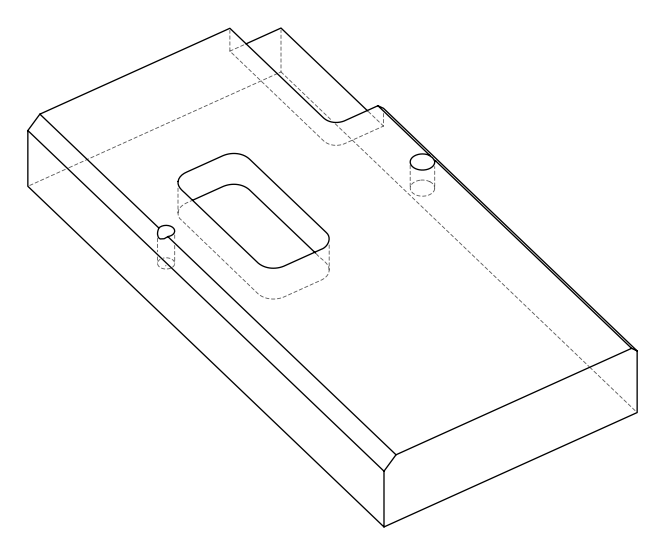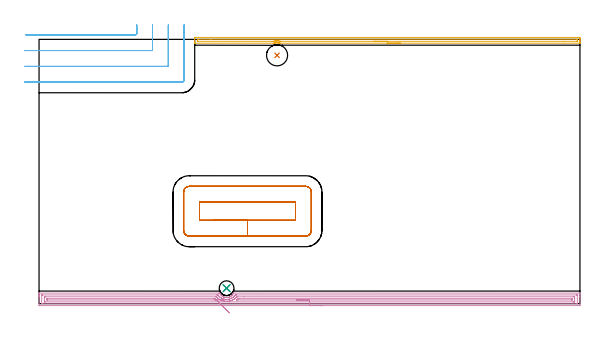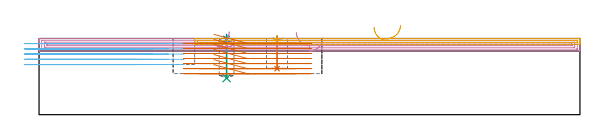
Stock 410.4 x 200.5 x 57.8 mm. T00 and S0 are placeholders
(PLAN: 7 operations, 4 tool changes, 31.2 min)
(1 INDEXABLE_INSERT_DRILL_BLIND_HOLE_FROM_SOLID | STEP1POCKET | NXT0302_003 | 0.1 min | 4557 mm3)
(2 SPOT_DRILL | STEP1POCKET_1 | NXT0321_9005460120000 | 0.03 min | 3 mm3)
(3 DRILL_BLIND_HOLE_INTO_CENTER | STEP1POCKET_1 | NXT0301_083 | 0.13 min | 2818 mm3)
(4 AREA_MILL | FG_CHAMFER_SURFACE | UGT0205_001 | 13.39 min | 18484 mm3)
(5 AREA_MILL_1 | FG_CHAMFER_SURFACE_1 | UGT0205_001 | 4.85 min | 2859 mm3)
(6 MILL_CORNER_NOTCH_RECTANGULAR | CORNER_NOTCH_RECTANGULAR | UGT0201_008 | Follow Part, ap 4, ae 75% | 5.65 min | 94286 mm3)
(7 MILL_RECTANGULAR_POCKET | POCKET_RECTANGULAR_STRAIGHT | UGT0201_008 | Follow Part, ap 4, ae 75% | 7.04 min | 158727 mm3)
(TOOL NXT0302_003 | Index. Insert Drill 16mm [880-D1600L20-05] | D16 PA176 FL80 Z2)
(TOOL NXT0321_9005460120000 | NC Spot Drill, 142deg, 12mm, Carbide, Uncoated | D12 PA142 FL30 Z2)
(TOOL NXT0301_083 | Carbide Drill 11.2mm [860.1-1120-056A1-MM 2214] | D11.2 PA140 FL72 Z2)
(TOOL UGT0205_001 | Chamfer Mill 20 x 3 x 45 deg. | D20 FL50 Z2)
(TOOL UGT0201_008 | End Mill 16 mm | D16 FL32 Z4)
(OP 1 INDEXABLE_INSERT_DRILL_BLIND_HOLE_FROM_SOLID)
G17 G21 G94 G90
T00 M6
G54
G17 G0 G90 X180.6 Y188.4 S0 M3
G43 Z67.8 H1
G94 G81 G98 Z34.9 F250. R59.8
G80
M5
M2
(OP 2 SPOT_DRILL)
G17 G21 G94 G90
T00 M6
G54
G17 G0 G90 X142.3 Y11.7 S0 M3
G43 Z67.8 H0
G94 G81 G98 Z57.318 F250. R60.8
G80
M5
M2
(OP 3 DRILL_BLIND_HOLE_INTO_CENTER)
G17 G21 G94 G90
T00 M6
G54
G17 G0 G90 X142.3 Y11.7 S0 M3
G43 Z67.8 H1
G94 G81 G98 Z27.7 F250. R59.8
G80
M5
M2
(OP 4 AREA_MILL)
G17 G21 G94 G90
T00 M6
G54
G17 G0 G90 X215.2 Y-1.5 S1061 M3
G43 Z67.8 H0
Z58.3
G94 G1 X215.162 Z57.428 F250.
X215.048 Z56.564
X214.859 Z55.712
X214.597 Z54.88
X214.263 Z54.074
X213.86 Z53.3
X213.392 Z52.564
X212.86 Z51.872
X212.271 Z51.229
X211.628 Z50.64
X210.936 Z50.108
X210.2 Z49.64
X209.426 Z49.237
X208.62 Z48.903
X207.788 Z48.641
X206.936 Z48.452
X206.072 Z48.338
X205.2 Z48.3
X0.618
X0.242 Y-1.497 Z48.301
X0.01 Y-1.493 Z48.305
X0. Y-1.129 Z48.669
Y5.001 Z54.796
Y5.541 Z55.337
Y5.877 Z55.673
Y6.417 Z56.213
Y6.753 Z56.548
Y7.426 Z57.225
Y7.715 Z57.514
X0.002 Y7.859 Z57.651
X0.01 Y7.997 Z57.788
X0.172 Y8. Z57.8
X136.411
X137.152 Y7.996 Z57.79
X137.335 Y7.614 Z57.412
X137.521 Y7.295 Z57.095
X137.724 Y6.985 Z56.785
X137.887 Y6.771 Z56.571
X137.967 Y6.667 Z56.466
X138.197 Y6.398 Z56.196
X138.228 Y6.363 Z56.16
X138.277 Y6.315 Z56.111
X138.503 Y6.091 Z55.891
X138.755 Y5.877 Z55.677
X138.804 Y5.835 Z55.635
X139.121 Y5.597 Z55.396
X139.141 Y5.585 Z55.383
X139.452 Y5.39 Z55.187
X139.79 Y5.198 Z54.996
X139.901 Y5.143 Z54.941
X139.984 Y5.106 Z54.904
X140.014 Y5.093 Z54.891
X140.145 Y5.042 Z54.841
X140.254 Y5.001 Z54.799
X140.431 Y4.935 Z54.731
X140.457 Y4.925 Z54.721
X140.907 Y4.79 Z54.583
X141.352 Y4.693 Z54.49
X141.78 Y4.632 Z54.431
X141.8 Y4.63 Z54.428
X141.944 Y4.623 Z54.415
X142.011 Y4.617 Z54.412
X142.07 Y4.614 Z54.407
X142.135 Y4.608 Z54.405
X142.329 Z54.403
X142.392 Y4.607 Z54.405
X142.47 Z54.404
X142.664 Y4.621 Z54.413
X142.693 Y4.622 Z54.415
X143.141 Y4.673 Z54.471
X143.586 Y4.762 Z54.558
X144.036 Y4.888 Z54.685
X144.479 Y5.051 Z54.847
X144.627 Y5.116 Z54.915
X144.807 Y5.198 Z54.996
X145.094 Y5.355 Z55.153
X145.344 Y5.509 Z55.306
X145.372 Y5.525 Z55.323
X145.609 Y5.699 Z55.498
X145.744 Y5.798 Z55.597
X145.94 Y5.961 Z55.758
X146.068 Y6.066 Z55.865
X146.099 Y6.092 Z55.89
X146.238 Y6.225 Z56.022
X146.265 Y6.251 Z56.048
X146.322 Y6.315 Z56.113
X146.582 Y6.609 Z56.408
X146.684 Y6.741 Z56.541
X146.873 Y6.985 Z56.784
X146.893 Y7.016 Z56.815
X147.006 Y7.191 Z56.986
X147.131 Y7.38 Z57.18
X147.158 Y7.421 Z57.221
X147.263 Y7.629 Z57.424
X147.361 Y7.82 Z57.617
X147.392 Y7.881 Z57.677
X147.422 Y7.941 Z57.735
X147.457 Y7.997 Z57.789
X147.578 Y8. Z57.8
X410.228
X410.39 Y7.997 Z57.788
X410.398 Y7.859 Z57.651
X410.4 Y7.715 Z57.514
Y7.426 Z57.225
Y6.753 Z56.548
Y5.541 Z55.338
Y5.001 Z54.796
Y-0.859 Z48.938
X410.397 Y-1.129 Z48.669
X410.39 Y-1.493 Z48.305
X410.158 Y-1.497 Z48.301
X409.782 Y-1.5 Z48.3
X205.2
Y-0.086 Z49.714
X2.405 Y-0.085 Z49.715
X2.233 Y-0.084 Z49.716
X2.053 Y-0.08 Z49.72
X2.015 Y-0.079 Z49.721
X2.009 Y-0.056 Z49.744
X2.006 Y-0.025 Z49.775
X2.001 Y0.143 Z49.943
X2. Y6.274 Z56.074
X2.002 Y6.406 Z56.206
X2.006 Y6.512 Z56.312
X2.01 Y6.576 Z56.376
X2.045 Y6.579 Z56.379
X2.405 Y6.584 Z56.384
X2.576 Y6.585 Z56.385
X134.795
X135.517 Y6.581 Z56.381
X135.695 Y6.579 Z56.379
X135.783 Y6.566 Z56.366
X135.839 Y6.493 Z56.293
X135.856 Y6.47 Z56.27
X135.96 Y6.319 Z56.119
X136.314 Y5.877 Z55.677
X136.411 Y5.762 Z55.562
X136.786 Y5.369 Z55.169
X137.193 Y5.001 Z54.801
X137.304 Y4.908 Z54.708
X137.734 Y4.58 Z54.38
X138.197 Y4.29 Z54.09
X138.262 Y4.253 Z54.053
X138.496 Y4.126 Z53.926
X138.89 Y3.929 Z53.729
X139.091 Y3.845 Z53.645
X139.559 Y3.666 Z53.466
X139.984 Y3.531 Z53.331
X140.109 Y3.494 Z53.294
X140.207 Y3.469 Z53.269
X140.877 Y3.32 Z53.12
X140.91 Y3.314 Z53.114
X141.357 Y3.25 Z53.05
X141.771 Y3.212 Z53.012
X141.812 Y3.21 Z53.01
X142.247 Y3.199 Z52.999
X142.664 Y3.202 Z53.002
X142.711 Y3.204 Z53.004
X143.239 Y3.25 Z53.05
X143.579 Y3.293 Z53.093
X143.606 Y3.297 Z53.097
X144.072 Y3.395 Z53.195
X144.451 Y3.489 Z53.289
X144.95 Y3.637 Z53.437
X145.344 Y3.781 Z53.581
X145.592 Y3.882 Z53.682
X146.109 Y4.126 Z53.926
X146.211 Y4.178 Z53.978
X146.238 Y4.193 Z53.993
X146.744 Y4.505 Z54.305
X147.131 Y4.783 Z54.583
X147.255 Y4.88 Z54.68
X147.404 Y5.001 Z54.801
X147.733 Y5.287 Z55.087
X148.024 Y5.581 Z55.381
X148.166 Y5.739 Z55.539
X148.282 Y5.877 Z55.677
X148.56 Y6.228 Z56.028
X148.833 Y6.579 Z56.379
X148.918 Y6.581 Z56.381
X149.09 Y6.584 Z56.384
X149.811 Y6.586 Z56.386
X149.982
X407.995 Y6.585 Z56.385
X408.167 Y6.584 Z56.384
X408.347 Y6.58 Z56.38
X408.384 Y6.579 Z56.379
X408.391 Y6.556 Z56.356
X408.394 Y6.525 Z56.325
X408.399 Y6.357 Z56.157
X408.4 Y0.226 Z50.026
X408.398 Y0.093 Z49.893
X408.394 Y-0.012 Z49.788
X408.39 Y-0.077 Z49.723
X408.355 Y-0.079 Z49.721
X407.995 Y-0.084 Z49.716
X407.824 Y-0.085 Z49.715
X205.2 Y-0.086 Z49.714
Y1.328 Z51.128
X5.085 Y1.329 Z51.129
X4.364 Y1.33 Z51.13
X4.192 Y1.332 Z51.132
X4.028 Y1.335 Z51.135
X4.01 Y1.499 Z51.299
X4.004 Y1.683 Z51.483
X4. Y2.374 Z52.174
Y2.562 Z52.362
Y4.314 Z54.114
X4.001 Y5.001 Z54.801
X4.003 Y5.095 Z54.895
X4.006 Y5.142 Z54.942
X4.009 Y5.161 Z54.961
X4.024 Y5.166 Z54.966
X4.192 Y5.168 Z54.968
X4.912 Y5.171 Z54.971
X5.085
X133.73
X134.455 Y5.167 Z54.967
X134.535 Y5.165 Z54.965
X134.578 Y5.15 Z54.95
X134.624 Y5.107 Z54.907
X134.724 Y5.001 Z54.801
X135.109 Y4.598 Z54.398
X135.517 Y4.213 Z54.013
X135.564 Y4.172 Z53.972
X135.619 Y4.126 Z53.926
X136.061 Y3.781 Z53.581
X136.411 Y3.526 Z53.326
X136.852 Y3.25 Z53.05
X137.304 Y2.992 Z52.792
X137.84 Y2.724 Z52.524
X138.197 Y2.579 Z52.379
X138.741 Y2.374 Z52.174
X139.091 Y2.263 Z52.063
X139.254 Y2.214 Z52.014
X139.682 Y2.104 Z51.904
X139.984 Y2.039 Z51.839
X140.419 Y1.948 Z51.748
X140.877 Y1.882 Z51.682
X141.441 Y1.821 Z51.621
X141.771 Y1.8 Z51.6
X142.371 Y1.786 Z51.586
X142.664 Y1.791 Z51.591
X143.221 Y1.829 Z51.629
X143.557 Y1.861 Z51.661
X144.021 Y1.92 Z51.72
X144.451 Y2.002 Z51.802
X144.764 Y2.068 Z51.868
X145.344 Y2.219 Z52.019
X145.467 Y2.254 Z52.054
X145.862 Y2.374 Z52.174
X146.136 Y2.474 Z52.274
X146.238 Y2.514 Z52.314
X146.763 Y2.735 Z52.535
X147.131 Y2.911 Z52.711
X147.359 Y3.026 Z52.826
X147.753 Y3.25 Z53.05
X147.921 Y3.351 Z53.151
X148.024 Y3.418 Z53.218
X148.445 Y3.714 Z53.514
X148.918 Y4.072 Z53.872
X148.948 Y4.096 Z53.896
X148.982 Y4.126 Z53.926
X149.412 Y4.517 Z54.317
X149.811 Y4.927 Z54.727
X149.88 Y5.001 Z54.801
X150.03 Y5.161 Z54.961
X150.357 Y5.168 Z54.968
X150.532 Y5.17 Z54.97
X155.389 Y5.172 Z54.972
X405.315 Y5.171 Z54.971
X406.036 Y5.17 Z54.97
X406.208 Y5.168 Z54.968
X406.372 Y5.165 Z54.965
X406.39 Y5.001 Z54.801
X406.396 Y4.817 Z54.617
X406.4 Y4.126 Z53.926
Y3.938 Z53.738
Y2.186 Z51.986
X406.399 Y1.499 Z51.299
X406.397 Y1.405 Z51.205
X406.394 Y1.358 Z51.158
X406.391 Y1.339 Z51.139
X406.376 Y1.334 Z51.134
X406.208 Y1.332 Z51.132
X405.488 Y1.329 Z51.129
X405.315
X205.2 Y1.328 Z51.128
Y2.743 Z52.543
X150.153
X150.077 Y2.744 Z52.544
X149.944 Y2.749 Z52.549
X149.935 Y2.75 Z52.55
X149.94 Y2.757 Z52.557
X149.969 Y2.784 Z52.584
X150.548 Y3.25 Z53.05
X150.632 Y3.321 Z53.121
X150.704 Y3.384 Z53.184
X151.101 Y3.737 Z53.537
X151.118 Y3.75 Z53.55
X151.146 Y3.753 Z53.553
X151.21 Y3.755 Z53.555
X151.339 Y3.757 Z53.557
X151.598
X403.904
X404.259 Y3.755 Z53.555
X404.318 Y3.754 Z53.554
X404.375 Y3.751 Z53.551
X404.39 Y3.673 Z53.473
X404.4 Y3.271 Z53.071
Y3.25 Z53.05
X404.396 Y2.823 Z52.623
X404.393 Y2.77 Z52.57
X404.39 Y2.75 Z52.55
X404.355 Y2.748 Z52.548
X404.218 Y2.745 Z52.545
X404.045 Y2.743 Z52.543
X205.2
X204.328 Z52.581
X203.464 Z52.695
X202.612 Z52.883
X201.78 Z53.146
X200.974 Z53.48
X200.2 Z53.882
X199.464 Z54.351
X198.772 Z54.882
X198.129 Z55.472
X197.54 Z56.115
X197.008 Z56.807
X196.54 Z57.543
X196.137 Z58.316
X195.803 Z59.122
X195.541 Z59.954
X195.352 Z60.806
X195.238 Z61.671
X195.2 Z62.543
G0 Z67.8
X144.238 Y3.134
Z62.942
G1 X144.235 Z62.07
X144.156 Y3.131 Z61.201
X144.001 Y3.125 Z60.343
X143.773 Y3.116 Z59.501
X143.472 Y3.103 Z58.682
X143.1 Y3.089 Z57.893
X142.662 Y3.071 Z57.139
X142.159 Y3.051 Z56.426
X141.597 Y3.028 Z55.76
X140.978 Y3.003 Z55.145
X140.308 Y2.977 Z54.586
X139.593 Y2.948 Z54.089
X138.836 Y2.917 Z53.655
X138.045 Y2.886 Z53.289
X137.225 Y2.853 Z52.994
X136.382 Y2.819 Z52.771
X135.523 Y2.784 Z52.623
X134.654 Y2.75 Z52.55
X134.624 Y2.748 Z52.548
X134.246 Y2.744 Z52.544
X133.73 Y2.743 Z52.543
X133.355
X6.496
X6.141 Y2.745 Z52.545
X6.082 Y2.746 Z52.546
X6.025 Y2.749 Z52.549
X6.01 Y2.827 Z52.627
X6. Y3.229 Z53.029
Y3.25 Z53.05
X6.004 Y3.677 Z53.477
X6.007 Y3.73 Z53.53
X6.01 Y3.75 Z53.55
X6.045 Y3.752 Z53.552
X6.182 Y3.755 Z53.555
X6.355 Y3.757 Z53.557
X132.32
X132.837 Y3.756 Z53.556
X133.216 Y3.754 Z53.554
X133.467 Y3.75 Z53.55
X133.73 Y3.529 Z53.329
X134.055 Y3.25 Z53.05
X134.624 Y2.78 Z52.58
X134.654 Y2.75 Z52.55
X135.173 Y2.231 Z52.077
X135.718 Y1.685 Z51.671
X136.286 Y1.115 Z51.333
X136.873 Y0.528 Z51.066
X137.475 Y-0.074 Z50.873
X138.085 Y-0.686 Z50.755
X138.701 Y-1.303 Z50.713
X139.317 Y-1.919 Z50.747
X139.929 Y-2.532 Z50.856
X140.531 Y-3.135 Z51.041
X141.12 Y-3.725 Z51.299
X141.691 Y-4.296 Z51.629
X142.239 Y-4.845 Z52.028
X142.76 Y-5.367 Z52.493
X143.251 Y-5.859 Z53.021
X143.708 Y-6.316 Z53.607
X144.127 Y-6.735 Z54.247
X144.504 Y-7.113 Z54.937
G0 Z67.8
M5
M2
(OP 5 AREA_MILL_1)
G17 G21 G94 G90
T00 M6
G54
G17 G0 G90 X274.219 Y197.601 S1061 M3
G43 Z67.8 H0
G94 G1 X274.181 Z66.928 F250.
X274.067 Z66.063
X273.878 Z65.211
X273.616 Z64.379
X273.282 Z63.573
X272.879 Z62.799
X272.411 Z62.064
X271.88 Z61.371
X271.29 Z60.728
X270.647 Z60.139
X269.955 Z59.608
X269.219 Z59.139
X268.445 Z58.736
X267.639 Z58.402
X266.807 Z58.14
X265.956 Z57.951
X265.091 Z57.837
X264.219 Z57.799
X182.996
X182.981 Y197.603 Z57.796
X182.552 Y197.699 Z57.697
X182.196 Y197.78 Z57.616
X182.157 Y197.789 Z57.607
X181.875 Y197.837 Z57.56
X181.712 Y197.864 Z57.533
X181.265 Y197.913 Z57.483
X181.213 Y197.915 Z57.478
X181.098 Y197.921 Z57.471
X180.831 Y197.936 Z57.456
X180.819 Y197.937
X180.584 Y197.935 Z57.453
X180.358 Y197.936 Z57.458
X180.017 Y197.917 Z57.478
X179.926 Y197.913 Z57.484
X179.59 Y197.874 Z57.519
X179.481 Y197.863 Z57.533
X179.033 Y197.789 Z57.61
X178.588 Y197.688 Z57.709
X178.534 Y197.674 Z57.722
X178.259 Y197.601 Z57.785
X177.651 Z57.799
X118.265 Y197.6 Z57.8
X118.104 Y197.599 Z57.791
X118.1
Y197.924 Z57.475
Y198.269 Z57.131
Y198.919 Z56.475
Y200.125 Z55.272
Y200.681 Z54.714
Y201.284 Z54.112
X118.103 Y201.561 Z53.834
X118.11 Y201.991 Z53.405
X118.272 Y201.995 Z53.402
X118.711 Y202. Z53.4
X409.344
X409.789 Y201.999 Z53.401
X410.228 Y201.995 Z53.402
X410.39 Y201.991 Z53.405
X410.4 Y201.561 Z53.834
Y201.283 Z54.112
Y200.681 Z54.714
Y200.125 Z55.272
Y199.8 Z55.596
Y199.245 Z56.151
Y198.919 Z56.475
Y198.269 Z57.131
Y197.924 Z57.475
Y197.599 Z57.791
X410.396
X410.236 Y197.6 Z57.8
X264.219 Y197.601 Z57.799
Y199.015 Z56.385
X183.793 Y199.016 Z56.384
X183.397 Y199.022 Z56.378
X183.298 Y199.025 Z56.375
X182.788 Y199.127 Z56.273
X182.106 Y199.245 Z56.155
X181.732 Y199.288 Z56.112
X181.213 Y199.33 Z56.07
X180.778 Y199.348 Z56.052
X180.32 Y199.347 Z56.053
X179.908 Y199.325 Z56.075
X179.427 Y199.284 Z56.116
X179.096 Y199.246 Z56.154
X178.534 Y199.151 Z56.249
X178.337 Y199.114 Z56.286
X178.021 Y199.053 Z56.347
X177.839 Y199.022 Z56.378
X177.641 Y199.018 Z56.382
X177.543 Y199.016 Z56.384
X176.748 Y199.015 Z56.385
X120.497
X120.399 Y199.016 Z56.384
X120.137 Y199.021 Z56.379
X120.11 Y199.107 Z56.293
X120.104 Y199.308 Z56.092
X120.102 Y199.8 Z55.6
X120.103 Y200.189 Z55.211
X120.11 Y200.576 Z54.824
X120.497 Y200.584 Z54.816
X120.594 Y200.585 Z54.815
X130.322 Y200.586 Z54.814
X408.003 Y200.585 Z54.815
X408.101 Y200.584 Z54.816
X408.363 Y200.579 Z54.821
X408.39 Y200.493 Z54.907
X408.396 Y200.292 Z55.108
X408.398 Y199.8 Z55.6
X408.397 Y199.411 Z55.989
X408.39 Y199.024 Z56.376
X408.003 Y199.016 Z56.384
X407.906 Y199.015 Z56.385
X398.179 Y199.014 Z56.386
X264.219 Y199.015 Z56.385
X263.348 Z56.423
X262.483 Z56.537
X261.631 Z56.726
X260.799 Z56.988
X259.993 Z57.322
X259.219 Z57.725
X258.483 Z58.194
X257.791 Z58.725
X257.148 Z59.314
X256.559 Z59.957
X256.028 Z60.649
X255.559 Z61.385
X255.156 Z62.159
X254.822 Z62.965
X254.56 Z63.797
X254.371 Z64.649
X254.257 Z65.513
X254.219 Z66.385
G0 Z67.8
M5
M2
(OP 6 MILL_CORNER_NOTCH_RECTANGULAR)
G17 G21 G94 G90
T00 M6
G54
G17 G0 G90 X-10.194 Y204. S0 M3
G43 Z67.918 H0
Z53.934
G94 G1 X-7.194 F250.
X73.305 F500.
G3 X74.1 Y204.795 R0.8
G1 Y208.5
Y211.5 F250.
G0 Z67.918
X-11. Y192.
Z53.934
G1 X-8.
X85.305 F500.
G3 X86.1 Y192.795 R0.8
G1 Y208.5
Y211.5 F250.
G0 Z67.918
X-11. Y180.
Z53.934
G1 X-8.
X97.304 F500.
G3 X98.1 Y180.796 R0.8
G1 Y208.5
Y211.5 F250.
G0 Z67.918
X-11. Y168.
Z53.934
G1 X-8.
X108.3 F500.
G3 X110.1 Y169.8 R1.8
G1 Y208.5
Y211.5 F250.
G0 Z67.918
X-10.194 Y204.
Z49.951
G1 X-7.194
X73.305 F500.
G3 X74.1 Y204.795 R0.8
G1 Y208.5
Y211.5 F250.
G0 Z67.918
X-11. Y192.
Z49.951
G1 X-8.
X85.305 F500.
G3 X86.1 Y192.795 R0.8
G1 Y208.5
Y211.5 F250.
G0 Z67.918
X-11. Y180.
Z49.951
G1 X-8.
X97.304 F500.
G3 X98.1 Y180.796 R0.8
G1 Y208.5
Y211.5 F250.
G0 Z67.918
X-11. Y168.
Z49.951
G1 X-8.
X108.3 F500.
G3 X110.1 Y169.8 R1.8
G1 Y208.5
Y211.5 F250.
G0 Z67.918
X-10.194 Y204.
Z45.967
G1 X-7.194
X73.305 F500.
G3 X74.1 Y204.795 R0.8
G1 Y208.5
Y211.5 F250.
G0 Z67.918
X-11. Y192.
Z45.967
G1 X-8.
X85.305 F500.
G3 X86.1 Y192.795 R0.8
G1 Y208.5
Y211.5 F250.
G0 Z67.918
X-11. Y180.
Z45.967
G1 X-8.
X97.304 F500.
G3 X98.1 Y180.796 R0.8
G1 Y208.5
Y211.5 F250.
G0 Z67.918
X-11. Y168.
Z45.967
G1 X-8.
X108.3 F500.
G3 X110.1 Y169.8 R1.8
G1 Y208.5
Y211.5 F250.
G0 Z67.918
X-10.194 Y204.
Z41.984
G1 X-7.194
X73.305 F500.
G3 X74.1 Y204.795 R0.8
G1 Y208.5
Y211.5 F250.
G0 Z67.918
X-11. Y192.
Z41.984
G1 X-8.
X85.305 F500.
G3 X86.1 Y192.795 R0.8
G1 Y208.5
Y211.5 F250.
G0 Z67.918
X-11. Y180.
Z41.984
G1 X-8.
X97.304 F500.
G3 X98.1 Y180.796 R0.8
G1 Y208.5
Y211.5 F250.
G0 Z67.918
X-11. Y168.
Z41.984
G1 X-8.
X108.3 F500.
G3 X110.1 Y169.8 R1.8
G1 Y208.5
Y211.5 F250.
G0 Z67.918
X-10.194 Y204.
Z38.
G1 X-7.194
X73.305 F500.
G3 X74.1 Y204.795 R0.8
G1 Y208.5
Y211.5 F250.
G0 Z67.918
X-11. Y192.
Z38.
G1 X-8.
X85.305 F500.
G3 X86.1 Y192.795 R0.8
G1 Y208.5
Y211.5 F250.
G0 Z67.918
X-11. Y180.
Z38.
G1 X-8.
X97.304 F500.
G3 X98.1 Y180.796 R0.8
G1 Y208.5
Y211.5 F250.
G0 Z67.918
X-11. Y168.
Z38.
G1 X-8.
X108.3 F500.
G3 X110.1 Y169.8 R1.8
G1 Y208.5
Y211.5 F250.
G0 Z67.918
M5
M2
(OP 7 MILL_RECTANGULAR_POCKET)
G17 G21 G94 G90
T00 M6
G54
G17 G0 G90 X132.656 Y63.2 S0 M3
G43 Z67.918 H0
Z60.918
G94 G1 X158.15 Z54.087 F250.
X194.6 F500.
Y77.
X121.7
Y63.2
X158.15
Y51.2
X202.3
G3 X206.6 Y55.5 R4.3
G1 Y84.7
G3 X202.3 Y89. R4.3
G1 X114.
G3 X109.7 Y84.7 R4.3
G1 Y55.5
G3 X114. Y51.2 R4.3
G1 X158.15
X159.15
G0 X132.656 Y63.2 Z57.087
G1 X158.15 Z50.255 F250.
X194.6 F500.
Y77.
X121.7
Y63.2
X158.15
Y51.2
X202.3
G3 X206.6 Y55.5 R4.3
G1 Y84.7
G3 X202.3 Y89. R4.3
G1 X114.
G3 X109.7 Y84.7 R4.3
G1 Y55.5
G3 X114. Y51.2 R4.3
G1 X158.15
X159.15
G0 X132.656 Y63.2 Z53.255
G1 X158.15 Z46.424 F250.
X194.6 F500.
Y77.
X121.7
Y63.2
X158.15
Y51.2
X202.3
G3 X206.6 Y55.5 R4.3
G1 Y84.7
G3 X202.3 Y89. R4.3
G1 X114.
G3 X109.7 Y84.7 R4.3
G1 Y55.5
G3 X114. Y51.2 R4.3
G1 X158.15
X159.15
G0 X132.656 Y63.2 Z49.424
G1 X158.15 Z42.593 F250.
X194.6 F500.
Y77.
X121.7
Y63.2
X158.15
Y51.2
X202.3
G3 X206.6 Y55.5 R4.3
G1 Y84.7
G3 X202.3 Y89. R4.3
G1 X114.
G3 X109.7 Y84.7 R4.3
G1 Y55.5
G3 X114. Y51.2 R4.3
G1 X158.15
X159.15
G0 X132.656 Y63.2 Z45.593
G1 X158.15 Z38.762 F250.
X194.6 F500.
Y77.
X121.7
Y63.2
X158.15
Y51.2
X202.3
G3 X206.6 Y55.5 R4.3
G1 Y84.7
G3 X202.3 Y89. R4.3
G1 X114.
G3 X109.7 Y84.7 R4.3
G1 Y55.5
G3 X114. Y51.2 R4.3
G1 X158.15
X159.15
G0 X132.656 Y63.2 Z41.762
G1 X158.15 Z34.931 F250.
X194.6 F500.
Y77.
X121.7
Y63.2
X158.15
Y51.2
X202.3
G3 X206.6 Y55.5 R4.3
G1 Y84.7
G3 X202.3 Y89. R4.3
G1 X114.
G3 X109.7 Y84.7 R4.3
G1 Y55.5
G3 X114. Y51.2 R4.3
G1 X158.15
X159.15
G0 X132.656 Y63.2 Z37.931
G1 X158.15 Z31.1 F250.
X194.6 F500.
Y77.
X121.7
Y63.2
X158.15
Y51.2
X202.3
G3 X206.6 Y55.5 R4.3
G1 Y84.7
G3 X202.3 Y89. R4.3
G1 X114.
G3 X109.7 Y84.7 R4.3
G1 Y55.5
G3 X114. Y51.2 R4.3
G1 X158.15
X159.15
G0 Z67.918
M5
M2
